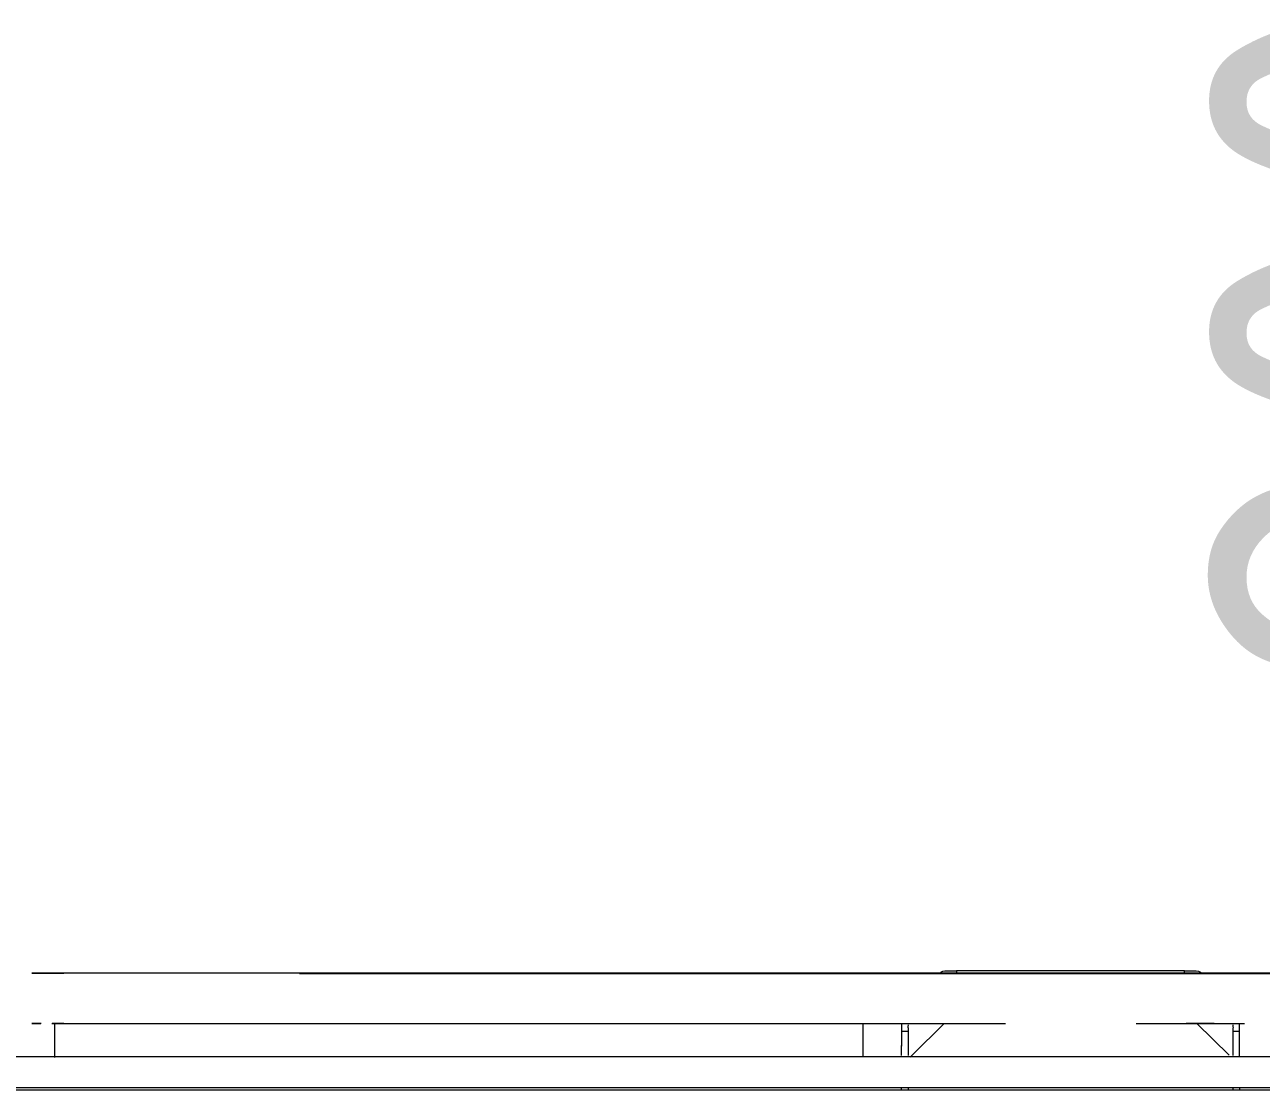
# Model space of a CAD drawing. Header units: millimetres. Extents: x -174154 to -170572, y -111302 to -109817.
# Drawn here: x -174117.74 to -174109.87, y -110601.94 to -110595.16 of the extents above; entities that cross this region are included whole.
import ezdxf

# ---------------------------------------------------------------- set-up
doc = ezdxf.new("R2010")
doc.units = ezdxf.units.MM
doc.linetypes.add('ACAD_ISO02W100', pattern=[15, 12, -3])
doc.layers.get('Defpoints').update_dxf_attribs({"color": 70})
for name, color, linetype, lineweight in [('!Подложка', 252, 'ACAD_ISO02W100', 25), ('Размеры', 7, 'Continuous', 9), ('Специальное оборудование', 7, 'Continuous', 18)]:
    doc.layers.add(name, color=color, linetype=linetype, lineweight=lineweight)
doc.styles.add('GOST Common', font='GOST Common.ttf', dxfattribs={"width": 0.9, "height": 250})
doc.dimstyles.new('ADSK_Проверочный', dxfattribs={"dimscale": 304.8, "dimtxt": 251.4287490705518, "dimasz": 0.4639107611548557, "dimexe": 0.4921259842519685, "dimexo": 0.4921259842519685, "dimgap": 0.1640419947506562, "dimtad": 1, "dimdec": 0, "dimdsep": 46, "dimtxsty": 'GOST Common', "dimblk1": 'OBLIQUE', "dimblk2": 'OBLIQUE', "dimsah": 1, "dimcen": 0.09, "dimazin": 0, "dimtfac": 1, "dimtdec": 4, "dimtix": 1, "dimtmove": 0, "dimatfit": 3, "dimfxl": 1, "dimtvp": 1, "dimtolj": 1, "dimtzin": 0, "dimarcsym": 2})

# ---------------------------------------------------------------- blocks, each defined once
blk = doc.blocks.new('Medical_All_ARJO_Enterprise-8000_Patient-Bed - Citadel-V2-В_АР_ПЭ_02 Этаж')
at = {"layer": 'Специальное оборудование'}
for p, q in [((-741.3912284480075, 514.4575834274287), (-761.7204498810215, 514.4575834274287)), ((-761.7204498810215, 514.4575834274287), (-741.3900504403261, 514.4575834274287)), ((-141.6566232634773, 514.4575834274169), (-741.3900504403567, 514.4575834274256)), ((-180.3008005576133, 515.9550463456553), (-177.583756780616, 515.9550463456553)), ((-177.5837567806162, 515.9550463456553), (-172.9221117669278, 515.9550463456553)), ((-27.71378202269281, 515.9550463456546), (-172.9221117669621, 515.955046345646)), ((-172.9221117669278, 515.9550463456552), (-172.9221117669278, 514.8064161324413)), ((-42.15551620260671, 514.4575834274256), (-58.54771662901626, 514.4575834274256)), ((-27.71378202266032, 514.8064161324413), (-27.71378202266032, 515.9550463456552)), ((-27.71378202266041, 515.9550463456553), (-23.05213700897246, 515.9550463456553)), ((-8.849179640214588, 514.4575834274287), (-26.90117851167967, 514.4575834274287)), ((-26.70614084069408, 514.4575834274287), (-8.79374724120936, 514.4575834274287)), ((-23.05213700897238, 515.9550463456553), (-20.33509323197536, 515.9550463456553)), ((-755.8434562922231, 482.4568927288051), (-761.7204498810215, 482.4568927288051)), ((-761.7204498810215, 482.4568927288051), (-755.9088193544021, 482.4568927288051)), ((-748.9340174764756, 482.4568927288051), (-741.3912284480076, 482.4568927288051)), ((-741.3900504403261, 482.4568927288051), (-748.8693771877979, 482.4568927288051)), ((-747.1008585822375, 460.7614294866004), (-747.1008585822375, 482.4568927288036)), ((-741.3900504403567, 482.4568927288036), (-141.6566232634773, 482.4568927287949)), ((-232.3223149980241, 475.2623252897304), (-232.3223149980241, 482.0734604891921)), ((-207.9221117669275, 482.0734604891923), (-207.9221117669275, 475.2623252897307)), ((-180.8029750743924, 482.4568927288031), (-201.2260808668493, 462.3709940836144)), ((-58.54771662901626, 482.4568927288036), (-42.15551620260671, 482.4568927288036)), ((-26.90117851167885, 482.4568927288051), (-8.849179640208924, 482.4568927288051)), ((-8.793747241204962, 482.4568927288051), (-26.70614084069401, 482.4568927288051)), ((0.5901870772608074, 462.3709940836137), (-19.832918715196, 482.4568927288027)), ((7.286217977340927, 475.2623252897304), (7.286217977340927, 482.0734604891921)), ((-232.3223149980244, 472.4277652440405), (-232.3223149980244, 475.2623252897306)), ((-232.3223149980241, 463.2164739659447), (-232.3223149980241, 472.4277652440403)), ((-203.7400550813053, 477.3417164297149), (-207.9221117669628, 477.3417164297149)), ((-207.9221117669278, 475.2623252897306), (-207.9221117669278, 472.4277652440405)), ((-207.9221117669275, 472.4277652440405), (-207.9221117669275, 467.9815515870342)), ((-203.7400550813053, 479.6497309550338), (-203.7400550813053, 476.428091783063)), ((-203.7400550812759, 476.8009238390796), (-203.7400550812759, 470.4063280069524)), ((3.104161291654634, 476.4280917830716), (3.104161291654634, 479.6497309550338)), ((7.286217977307899, 477.3417164297236), (3.104161291658966, 477.3417164297236)), ((3.104161291688745, 470.4063280069522), (3.104161291688745, 476.8009238390797)), ((7.286217977340656, 472.4277652440405), (7.286217977340656, 475.2623252897306)), ((7.286217977340927, 463.2164739659447), (7.286217977340927, 472.4277652440403)), ((-207.9221117669278, 462.07721185833), (-207.9221117669278, 468.4081224797379)), ((-203.7400550812759, 470.4063280069523), (-203.7400550812759, 462.0772118583301)), ((3.104161291688745, 462.07721185833), (3.104161291688745, 470.4063280069522)), ((7.47981330050809, 461.22956851988), (-1116.002062768397, 461.2295685198713)), ((-232.3223149980244, 460.9910493039006), (-232.3223149980244, 463.2164739659449)), ((-201.2260808668493, 462.3709940836143), (-202.3925709061558, 461.0008788447277)), ((785.7819392196185, 461.2295685198713), (1.733594831299217, 461.22956851988)), ((7.286217977340656, 461.2295685198791), (7.286217977340656, 463.2164739659449)), ((-1116.002062768397, 441.7157413575096), (7.47981330050809, 441.7157413575096)), ((-207.9221117669278, 440.0192542674079), (-207.9221117669278, 442.0296479477686)), ((-203.7400550812759, 442.0268436681424), (-203.7400550812759, 440.0203092367436)), ((1.733594831299217, 441.7157413575096), (785.7819392196185, 441.7157413575009)), ((3.104161291688745, 440.0493635478129), (3.104161291688745, 441.6347776396452)), ((7.286217977340656, 441.6347776396453), (7.286217977340656, 439.9683039231308)), ((-88.81389784000937, 440.0618254533265), (-1047.989697186748, 440.0618254533179))]:
    blk.add_line(p, q, dxfattribs=at)
at = {"layer": 'Специальное оборудование', "flags": 128}
for points in [[(-183.0246747328172, 515.1002856913561), (-181.6894195701683, 515.7392832685676), (-180.3008005576135, 515.9550463456553)], [(10.51429136053446, 514.4575834274256), (7.310514254660984, 514.4575834274256), (4.118442960205584, 514.4575834274256), (0.9431841102854719, 514.4575834274256), (-2.210182558292206, 514.4575834274256), (-5.336612331523691, 514.4575834274256), (-8.431103588726364, 514.4575834274256), (-11.48870580400424, 514.4575834274256), (-14.5045274660609, 514.4575834274256), (-17.47374390358652, 514.4575834274256), (-20.39160500368347, 514.4575834274256), (-23.25344281102502, 514.4575834274256), (-26.05467899561464, 514.4575834274256), (-28.79083217712162, 514.4575834274256), (-31.45752509414151, 514.4575834274256), (-34.05049160687266, 514.4575834274256), (-36.56558352202053, 514.4575834274256), (-38.99877722905793, 514.4575834274256), (-41.34618013710347, 514.4575834274256), (-42.15551620260239, 514.4575834274256)], [(-20.33509323197543, 515.9550463456553), (-18.94647421942063, 515.7392832685678), (-17.61121905677167, 515.1002856913561), (-16.94664422073299, 514.6010115572402)], [(-42.15551620260671, 482.4568927288036), (-39.83937586099652, 482.4568927288036), (-37.43609994189919, 482.4568927288036), (-34.94953317411441, 482.4568927288036), (-32.38365353403477, 482.4568927288036), (-29.7425658817223, 482.4568927288036), (-27.03049539401666, 482.4568927288036), (-24.2517808051573, 482.4568927288036), (-21.41086746572205, 482.4568927288036), (-18.51230023103157, 482.4568927288036), (-15.56071619032893, 482.4568927288036), (-12.56083724844243, 482.4568927288036), (-9.517462571734848, 482.4568927288036), (-6.43546091047582, 482.4568927288036), (-3.319762809856582, 482.4568927288036), (-0.1753527222038656, 482.4568927288036), (2.992738967119362, 482.4568927288036), (6.179443987235891, 482.4568927288036), (9.379664289903815, 482.4568927288036), (10.51429136053013, 482.4568927288036)], [(42.34250752890325, 440.0618254533265), (27.82746932514156, 440.0618254533265), (13.12582981607158, 440.0618254533265), (-1.738891511257714, 440.0618254533265), (-16.7429142737016, 440.0618254533265), (-31.86223523553721, 440.0618254533265), (-47.07266670849553, 440.0618254533265), (-62.3498752469441, 440.0618254533265), (-77.66942057617634, 440.0618254533265), (-88.81389784000937, 440.0618254533265)]]:
    blk.add_lwpolyline(points, dxfattribs=at)
at = {"layer": 'Специальное оборудование'}
for points in [[(-203.7400550812762, 479.6497309550363), (-203.7321956613924, 480.2547829049396), (-203.6702304214622, 480.8912366947732), (-203.5541593614854, 481.5555628430014)], [(2.918265571896687, 481.555562843001), (3.034336631873683, 480.8912366947728), (3.096301871804386, 480.2547829049391), (3.104161291688745, 479.6497309550357)]]:
    blk.add_open_spline(points, degree=3, dxfattribs=at)
blk = doc.blocks.new('_Oblique')
at = {"color": 0, "linetype": 'ByBlock', "lineweight": -2}
blk.add_line((-0.5, -0.5), (0.5, 0.5), dxfattribs=at)
blk = doc.blocks.new('*D512')
at = {"layer": 'Defpoints', "color": 0, "transparency": 16777216}
for p in [(1079.924748292019, 3159.412629772954), (1974.715304648055, 3159.412629772954), (945.5575947835755, 2358.915166854861)]:
    blk.add_point(p, dxfattribs=at)
at = {"layer": 'Размеры', "color": 0, "lineweight": -2, "transparency": 16777216}
for p, q in [((1229.924748292019, 3159.412629772954), (2124.715304648055, 3159.412629772954)), ((1974.715304648056, 2358.915166854862), (1974.715304648055, 3159.412629772954)), ((1095.557594783576, 2358.915166854862), (2124.715304648056, 2358.915166854862))]:
    blk.add_line(p, q, dxfattribs=at)
at = {"layer": 'Размеры', "color": 0, "lineweight": -2, "transparency": 16777216, "xscale": 141.4, "yscale": 141.4, "zscale": 141.4}
for p, rotation in [((1974.715304648055, 3159.412629772954), 90), ((1974.715304648056, 2358.915166854862), 270)]:
    blk.add_blockref('_Oblique', p, dxfattribs=dict(at, rotation=rotation))
at = {"layer": 'Размеры', "color": 0, "lineweight": 20, "transparency": 16777216, "insert": (1799.715304648056, 2759.163898313907), "char_height": 250, "width": 567.6323623084321, "attachment_point": 5, "rotation": 90, "style": 'GOST Common'}
blk.add_mtext('\\A1;800', dxfattribs=at)
blk = doc.blocks.new('A$C02fe7d8c')
at = {"layer": 'Специальное оборудование', "color": 251, "lineweight": 20, "true_color": 0x636466}
blk.add_blockref('Medical_All_ARJO_Enterprise-8000_Patient-Bed - Citadel-V2-В_АР_ПЭ_02 Этаж', (1686.852240821339, 1844.457583427427), dxfattribs=at)
at = {"layer": 'Размеры', "color": 251, "lineweight": 20, "true_color": 0x636466}
dim = blk.add_linear_dim(base=(1974.715304648055, 3159.412629772954), p1=(945.557594783575, 2358.91516685486), p2=(1079.924748292018, 3159.412629772953), angle=90, dimstyle='ADSK_Проверочный', override={"dimpost": '<>', "dimfxl": 811.6961993752739}, dxfattribs=at)
dim.commit()
dim.dimension.update_dxf_attribs({"geometry": '*D512', "text_midpoint": (1799.715304648056, 2759.163898313907)})

msp = doc.modelspace()

# ---------------------------------------------------------------- block references
at = {"layer": '!Подложка', "ltscale": 20, "xscale": 0.01, "yscale": 0.01, "zscale": 0.01}
msp.add_blockref('A$C02fe7d8c', (-174126.9501441634, -110624.7877293258), dxfattribs=at)

doc.saveas('drawing.dxf')
